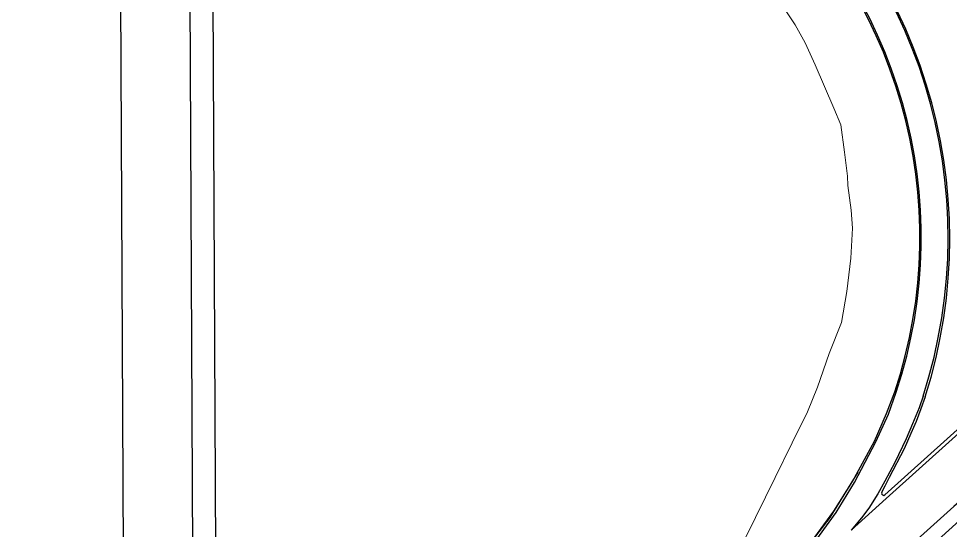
# Model space of a CAD drawing. Header units: metres. Extents: x 565382 to 572500, y 2710622 to 2713609.
# Drawn here: x 567325 to 567589.4, y 2711642.7 to 2711787.7 of the extents above; entities that cross this region are included whole.
import ezdxf

# ---------------------------------------------------------------- set-up
doc = ezdxf.new("R2010")
doc.units = ezdxf.units.M
doc.header["$XCLIPFRAME"] = 0
for name, color, linetype in [('1-AS', 3, 'Continuous'), ('allpint', 240, 'Continuous'), ('Map', 7, 'Continuous'), ('YELLOW LINE', 2, 'Continuous')]:
    doc.layers.add(name, color=color, linetype=linetype)
doc.layers.add('Fence', color=6, linetype='Continuous', lineweight=0, true_color=0xff00ff)
picture_1 = doc.add_image_def('image1.tif', size_in_pixel=(6477, 4192))
picture_2 = doc.add_image_def('image3.tif', size_in_pixel=(5617, 4651))
picture_3 = doc.add_image_def('image4.tif', size_in_pixel=(3174, 4553))
picture_4 = doc.add_image_def('image7.ecw', size_in_pixel=(141138, 138548))

msp = doc.modelspace()

# ---------------------------------------------------------------- linework, layer by layer
at = {"color": 254, "flags": 128}
for points in [[(567570.831, 2711652.763), (567607.176, 2711685.286), (567643.525, 2711717.816), (567685.413, 2711755.293), (567723.798, 2711789.672), (567758.411, 2711820.668), (567796.45, 2711854.744), (567831.63, 2711886.271), (567866.145, 2711917.226), (567897.168, 2711945.009), (567930.299, 2711974.677)], [(567897.712, 2711944.341), (567866.778, 2711916.647), (567832.203, 2711885.751), (567797.014, 2711854.2), (567759, 2711820.157), (567724.5107, 2711789.1458), (567685.977, 2711754.584), (567644.229, 2711717.14), (567607.729, 2711684.437), (567571.21, 2711651.638), (567561.246, 2711642.703)], [(567517.336, 2711603.958), (567526.452, 2711612.519), (567532.624, 2711618.882), (567541.598, 2711629.026), (567548.883, 2711637.904), (567556.383, 2711648.114), (567561.671, 2711656.491), (567567.839, 2711667.922), (567571.283, 2711675.812), (567573.624, 2711681.971)], [(567517.774, 2711602.946), (567527.368, 2711611.72), (567533.3697, 2711618.3548), (567542.265, 2711628.496), (567549.492, 2711637.427), (567556.9907, 2711647.7532), (567562.191, 2711656.232), (567568.233, 2711667.729), (567571.832, 2711675.631), (567574.074, 2711681.792)], [(567581.671, 2711680.698), (567580.534, 2711677.354), (567578.693, 2711672.833), (567576.876, 2711668.592), (567573.653, 2711661.854), (567570.804, 2711656.555), (567568.865, 2711652.991), (567566.286, 2711648.957), (567564.228, 2711646.171), (567561.246, 2711642.703)], [(567582.29, 2711680.555), (567581.041, 2711677.065), (567579.691, 2711673.558), (567578.201, 2711670.101), (567576.275, 2711665.806), (567572.092, 2711657.597), (567570.812, 2711655.215), (567570.015, 2711653.735), (567569.847, 2711653.237), (567569.932, 2711652.926), (567570.21, 2711652.677), (567570.542, 2711652.558), (567570.831, 2711652.763)]]:
    msp.add_lwpolyline(points, dxfattribs=at)
at = {"layer": '1-AS', "color": 254, "flags": 128}
for points in [[(567719.843, 2711765.529), (567709.97, 2711756.703), (567694.923, 2711743.173), (567680.672, 2711730.338), (567651.048, 2711703.786), (567635.55, 2711689.787), (567621.33, 2711677.168), (567603.2084, 2711660.6423), (567590.4298, 2711649.3919), (567577.146, 2711637.505), (567563.071, 2711624.796), (567546.91, 2711610.005), (567531.368, 2711595.577), (567513.654, 2711579.043), (567496.602, 2711562.773), (567482.155, 2711548.915), (567467.793, 2711534.905), (567454.623, 2711521.927), (567435.436, 2711502.89), (567422.234, 2711489.419), (567408.236, 2711475.238), (567394.748, 2711461.304), (567378.479, 2711444.357), (567366.539, 2711431.748)], [(567369.662, 2711429.171), (567381.687, 2711441.75), (567397.887, 2711458.797), (567411.304, 2711472.557), (567425.158, 2711486.757), (567438.506, 2711500.189), (567457.462, 2711519.043), (567470.515, 2711531.972), (567485.01, 2711546.004), (567499.475, 2711559.955), (567516.342, 2711576.021), (567534.383, 2711592.969), (567549.605, 2711607.048), (567565.659, 2711621.682), (567579.793, 2711634.406), (567593.092, 2711646.368), (567605.815, 2711657.784), (567623.958, 2711674.041), (567638.317, 2711686.944), (567653.664, 2711700.716), (567683.333, 2711727.295), (567697.539, 2711740.122), (567712.595, 2711753.606), (567722.808, 2711762.777)], [(567563.158, 2711659.123), (567555.172, 2711646.261), (567546.513, 2711634.981), (567535.22, 2711621.772), (567517.331, 2711603.943), (567515.43, 2711602.621), (567513.306, 2711602.137), (567511.033, 2711601.817), (567510.59, 2711601.605), (567509.333, 2711600.517), (567497.317, 2711589.188), (567482.99, 2711575.518), (567471.479, 2711564.582), (567466.418, 2711570.239), (567461.096, 2711576.501), (567456.481, 2711581.488)]]:
    msp.add_lwpolyline(points, dxfattribs=at)
at = {"layer": 'allpint', "color": 254, "flags": 128}
for points in [[(567582.29, 2711680.555, 0.3150704), (567532.009, 2711841.98)], [(567573.624, 2711681.971, 0.31038188), (567530.677, 2711832.119)]]:
    msp.add_lwpolyline(points, format="xyb", dxfattribs=at)
at = {"layer": 'Fence', "color": 254}
msp.add_polyline3d([(567531.3361, 2711640.712, 0), (567539.699, 2711657.6008, 0), (567544.5474, 2711667.4429, 0), (567548.8632, 2711676.2315, 0), (567551.7042, 2711683.2741, 0), (567555.0574, 2711692.774, 0), (567558.5551, 2711701.6123, 0), (567560.0059, 2711710.3649, 0), (567561.1821, 2711719.8663, 0), (567561.688, 2711728.3417, 0), (567561.2877, 2711733.4758, 0), (567560.3438, 2711740.465, 0), (567560.1995, 2711743.0329, 0), (567559.4035, 2711749.9231, 0), (567558.2929, 2711757.6391, 0), (567556.312, 2711762.3878, 0), (567551.0201, 2711774.5986, 0), (567548.2494, 2711780.8501, 0), (567545.3655, 2711785.9986, 0), (567540.4545, 2711793.4383, 0)], dxfattribs=at)
at = {"layer": 'YELLOW LINE', "color": 254, "flags": 128}
for points in [[(567581.671, 2711680.698, 0.31669754), (567531.95, 2711841.367)], [(567574.074, 2711681.792, 0.30959572), (567530.939, 2711832.5)]]:
    msp.add_lwpolyline(points, format="xyb", dxfattribs=at)

# ---------------------------------------------------------------- pictures from other files: only their frames are drawn
image = msp.add_image(picture_4, insert=(535375.155, 2678558.89), size_in_units=(64920.8832, 63729.5308), dxfattribs=dict(fade=70))
image.set_boundary_path([(65235.0298, 62347.83188), (74870.3127, 68841.8064)])
at = {"layer": 'Map'}
image = msp.add_image(picture_2, insert=(566617.907, 2711584.0414), size_in_units=(763.1884, 631.9368), rotation=0.2744551, dxfattribs=dict(at, fade=70))
image.dxf.flags = 7
image = msp.add_image(picture_3, insert=(566943.2232, 2711590.1188), size_in_units=(431.3384, 618.741), rotation=0.2751086, dxfattribs=dict(at, fade=70))
image.dxf.flags = 7
image = msp.add_image(picture_1, insert=(567354.8431, 2711614.4383), size_in_units=(880.0439, 569.576), rotation=0.2777165, dxfattribs=dict(at, fade=70))
image.dxf.flags = 7

doc.saveas('drawing.dxf')
